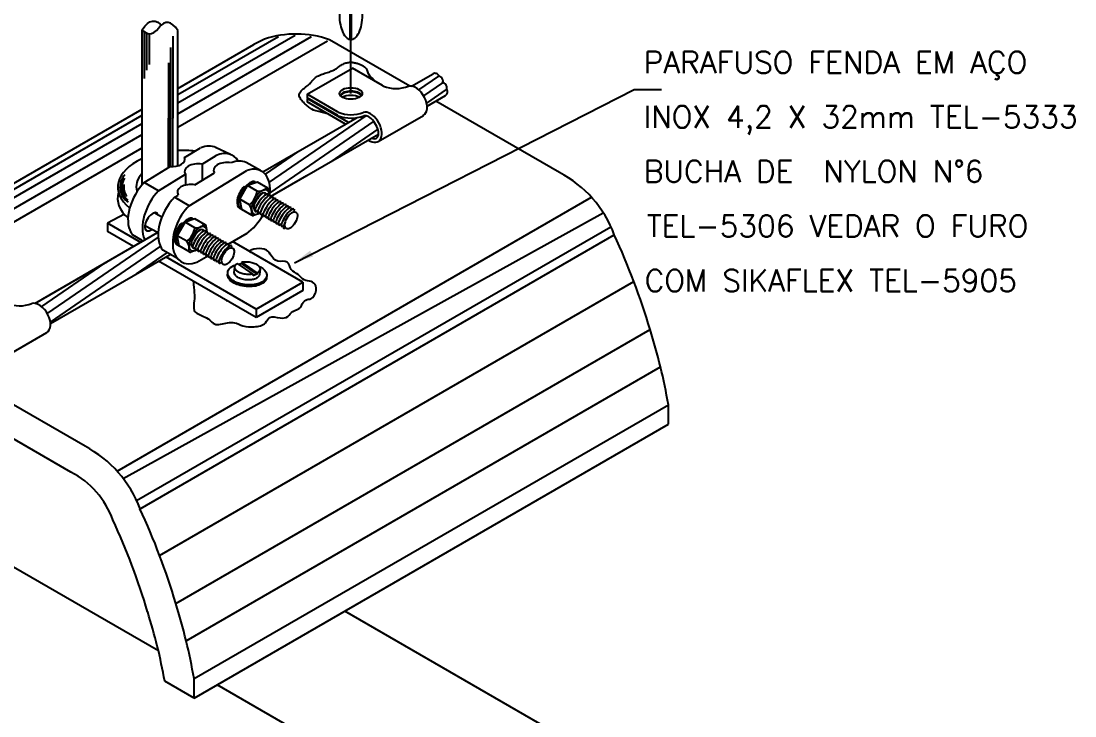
# Model space of a CAD drawing. Header units: millimetres. Extents: x -5957.9 to -5941.6, y -4668.2 to -4652.
# Drawn here: x -5951.21 to -5941.55, y -4662.12 to -4655.76 of the extents above; entities that cross this region are included whole.
import ezdxf

# ---------------------------------------------------------------- set-up
doc = ezdxf.new("R2010")
doc.units = ezdxf.units.MM
doc.header["$LTSCALE"] = 10
doc.linetypes.add('DASHDOT', pattern=[1, 0.5, -0.25, 0, -0.25])
doc.layers.add('Termotécnica', color=7, linetype='Continuous')
doc.styles.add('r80', font='romans.shx')

msp = doc.modelspace()

# ---------------------------------------------------------------- linework, layer by layer
at = {"layer": 'Termotécnica', "color": 2}
for p, q in [((-5948.1941, -4655.9248), (-5948.1941, -4655.4539)), ((-5948.1824, -4655.9248), (-5948.1824, -4655.4539)), ((-5950.1027, -4657.2571), (-5950.1026, -4655.8359)), ((-5949.7756, -4657.0814), (-5949.7756, -4655.8424)), ((-5948.5896, -4656.4273), (-5948.1747, -4656.1877)), ((-5947.8979, -4656.3476), (-5948.1747, -4656.1877)), ((-5947.6321, -4656.3524), (-5947.4362, -4656.2395)), ((-5948.707, -4657.9711), (-5945.5917, -4656.3844)), ((-5945.5917, -4656.3844), (-5945.3417, -4656.3844)), ((-5948.5896, -4656.4273), (-5948.5896, -4656.4592)), ((-5948.3128, -4656.5871), (-5948.5896, -4656.4273)), ((-5948.313, -4656.6189), (-5948.5896, -4656.4592)), ((-5948.5896, -4656.4656), (-5948.5841, -4656.4624)), ((-5948.5896, -4656.4656), (-5948.5896, -4656.4975)), ((-5948.2094, -4656.6851), (-5948.5896, -4656.4656)), ((-5947.4909, -4656.5349), (-5947.3214, -4656.437)), ((-5948.2371, -4656.7011), (-5948.5896, -4656.4975)), ((-5948.9973, -4657.1392), (-5948.1303, -4656.6396)), ((-5948.3047, -4656.591), (-5948.3128, -4656.5871)), ((-5948.3045, -4656.623), (-5948.3125, -4656.6191)), ((-5947.9398, -4656.8596), (-5947.5249, -4656.6201)), ((-5948.5936, -4657.1715), (-5947.9363, -4656.792)), ((-5949.0451, -4657.2323), (-5949.1351, -4657.2635)), ((-5948.9503, -4657.287), (-5949.0451, -4657.2323)), ((-5948.9273, -4657.3642), (-5948.5936, -4657.1715)), ((-5949.2071, -4657.3882), (-5949.1351, -4657.2635)), ((-5949.1682, -4657.2723), (-5949.1564, -4657.2791)), ((-5949.1569, -4657.274), (-5949.1451, -4657.2809)), ((-5949.1569, -4657.274), (-5949.148, -4657.2865)), ((-5949.1564, -4657.2791), (-5949.1495, -4657.289)), ((-5949.0465, -4657.3149), (-5949.1351, -4657.2635)), ((-5948.9741, -4657.3318), (-5948.9766, -4657.3512)), ((-5948.9741, -4657.3318), (-5948.9766, -4657.3512)), ((-5948.9501, -4657.3435), (-5948.9529, -4657.3649)), ((-5948.9323, -4657.3547), (-5948.9434, -4657.2968)), ((-5949.1891, -4657.4817), (-5949.2071, -4657.3882)), ((-5949.119, -4657.439), (-5949.2071, -4657.3882)), ((-5948.9264, -4657.3572), (-5948.9292, -4657.3785)), ((-5948.9027, -4657.3709), (-5948.9052, -4657.3902)), ((-5948.8772, -4657.3853), (-5948.8797, -4657.4046)), ((-5948.8542, -4657.3991), (-5948.8567, -4657.4184)), ((-5948.8304, -4657.4129), (-5948.833, -4657.4322)), ((-5948.8067, -4657.4266), (-5948.8092, -4657.446)), ((-5948.7835, -4657.4401), (-5948.786, -4657.4595)), ((-5950.2652, -4657.5267), (-5950.4209, -4657.6079)), ((-5949.9203, -4657.552), (-5949.9916, -4657.5144)), ((-5949.0943, -4657.5364), (-5949.1891, -4657.4817)), ((-5949.0187, -4657.5155), (-5949.0824, -4657.5376)), ((-5949.0746, -4657.4839), (-5949.0644, -4657.4781)), ((-5949.0746, -4657.4839), (-5949.0644, -4657.4781)), ((-5949.062, -4657.5039), (-5949.0407, -4657.4918)), ((-5949.0383, -4657.5176), (-5949.017, -4657.5055)), ((-5949.0146, -4657.5313), (-5948.9933, -4657.5192)), ((-5948.989, -4657.5456), (-5948.9677, -4657.5336)), ((-5948.7601, -4657.4536), (-5948.7627, -4657.473)), ((-5948.7364, -4657.4668), (-5948.739, -4657.4861)), ((-5948.7099, -4657.4793), (-5948.7129, -4657.5043)), ((-5950.4209, -4657.6079), (-5950.4209, -4657.684)), ((-5950.1154, -4657.7843), (-5950.4209, -4657.6079)), ((-5949.9553, -4657.6973), (-5950.0762, -4657.6335)), ((-5949.78, -4657.7236), (-5949.708, -4657.599)), ((-5949.7411, -4657.6077), (-5949.7293, -4657.6146)), ((-5949.7298, -4657.6095), (-5949.718, -4657.6164)), ((-5949.7298, -4657.6095), (-5949.7209, -4657.6219)), ((-5949.7293, -4657.6146), (-5949.7224, -4657.6244)), ((-5949.618, -4657.5678), (-5949.708, -4657.599)), ((-5949.6194, -4657.6504), (-5949.708, -4657.599)), ((-5949.5232, -4657.6225), (-5949.618, -4657.5678)), ((-5949.5052, -4657.6901), (-5949.5163, -4657.6322)), ((-5948.966, -4657.5594), (-5948.9447, -4657.5473)), ((-5948.9423, -4657.5732), (-5948.921, -4657.5611)), ((-5948.9186, -4657.587), (-5948.8973, -4657.5749)), ((-5948.8954, -4657.6005), (-5948.8741, -4657.5884)), ((-5948.872, -4657.614), (-5948.8507, -4657.6019)), ((-5948.8483, -4657.6271), (-5948.827, -4657.6151)), ((-5948.8236, -4657.6402), (-5948.8023, -4657.6281)), ((-5951.011, -4658.3009), (-5949.9601, -4657.6947)), ((-5950.1813, -4657.8223), (-5950.4209, -4657.684)), ((-5949.762, -4657.8172), (-5949.78, -4657.7236)), ((-5949.6919, -4657.7745), (-5949.78, -4657.7236)), ((-5949.547, -4657.6672), (-5949.5495, -4657.6866)), ((-5949.523, -4657.679), (-5949.5258, -4657.7003)), ((-5949.4993, -4657.6927), (-5949.5021, -4657.714)), ((-5949.4756, -4657.7064), (-5949.4781, -4657.7257)), ((-5949.4501, -4657.7207), (-5949.4526, -4657.7401)), ((-5949.4271, -4657.7345), (-5949.4296, -4657.7538)), ((-5948.8028, -4657.6588), (-5948.7879, -4657.6486)), ((-5949.6672, -4657.8719), (-5949.762, -4657.8172)), ((-5949.6475, -4657.8194), (-5949.6373, -4657.8136)), ((-5949.6349, -4657.8393), (-5949.6136, -4657.8273)), ((-5949.4034, -4657.7483), (-5949.4059, -4657.7676)), ((-5949.3796, -4657.7615), (-5949.3821, -4657.7808)), ((-5949.3564, -4657.775), (-5949.3589, -4657.7943)), ((-5949.333, -4657.7891), (-5949.3356, -4657.8084)), ((-5949.3093, -4657.8022), (-5949.3119, -4657.8216)), ((-5949.2834, -4657.8161), (-5949.2859, -4657.8354)), ((-5948.6301, -4658.1495), (-5949.2744, -4657.7776)), ((-5950.9433, -4658.5263), (-5949.8454, -4657.8939)), ((-5949.0564, -4658.3957), (-5949.8855, -4657.917)), ((-5949.5916, -4657.8509), (-5949.6553, -4657.873)), ((-5949.6112, -4657.853), (-5949.5899, -4657.8409)), ((-5949.5875, -4657.8667), (-5949.5662, -4657.8546)), ((-5949.5619, -4657.8811), (-5949.5406, -4657.869)), ((-5949.5389, -4657.8949), (-5949.5176, -4657.8828)), ((-5949.5152, -4657.9086), (-5949.4939, -4657.8966)), ((-5949.4915, -4657.9224), (-5949.4702, -4657.9104)), ((-5949.4683, -4657.9359), (-5949.447, -4657.9239)), ((-5951.085, -4658.3436), (-5950.4208, -4657.9601)), ((-5949.0564, -4658.4718), (-5949.9514, -4657.955)), ((-5949.4449, -4657.9494), (-5949.4236, -4657.9374)), ((-5949.4212, -4657.9626), (-5949.3999, -4657.9505)), ((-5949.3953, -4657.9764), (-5949.374, -4657.9644)), ((-5949.2581, -4658.0598), (-5949.2541, -4658.0103)), ((-5949.086, -4658.0755), (-5949.2276, -4657.9774)), ((-5949.191, -4657.9785), (-5949.2135, -4657.9872)), ((-5949.0494, -4658.0767), (-5949.191, -4657.9785)), ((-5949.0482, -4658.0623), (-5949.1898, -4657.9642)), ((-5949.088, -4658.0746), (-5949.0888, -4658.0849)), ((-5949.086, -4658.0755), (-5949.0872, -4658.0899)), ((-5949.0494, -4658.0767), (-5949.0872, -4658.0899)), ((-5949.0482, -4658.0623), (-5949.0494, -4658.0767)), ((-5949.0218, -4658.0295), (-5949.0259, -4658.079)), ((-5949.0564, -4658.3957), (-5948.6301, -4658.1495)), ((-5948.6301, -4658.1495), (-5948.6301, -4658.2256)), ((-5951.011, -4658.3009), (-5951.0101, -4658.3004)), ((-5948.6301, -4658.2256), (-5949.0564, -4658.4718)), ((-5949.0564, -4658.3957), (-5949.0564, -4658.4718)), ((-5951.3917, -4658.8509), (-5950.9768, -4658.6113)), ((-5949.9535, -4661.5268), (-5953.4747, -4659.4938)), ((-5945.8229, -4662.5616), (-5948.2446, -4661.1634)), ((-5946.992, -4663.2366), (-5949.4137, -4661.8384))]:
    msp.add_line(p, q, dxfattribs=at)
at = {"layer": 'Termotécnica', "color": 1}
for p, q in [((-5950.0793, -4656.2825), (-5950.0793, -4655.8552)), ((-5950.059, -4656.2064), (-5950.059, -4655.8663)), ((-5950.0386, -4655.8716), (-5950.0386, -4656.1531)), ((-5949.8211, -4655.8951), (-5949.8211, -4656.645)), ((-5949.7756, -4656.5054), (-5948.7005, -4655.8846)), ((-5949.7756, -4656.4295), (-5948.8516, -4655.896)), ((-5949.7756, -4656.6061), (-5948.5495, -4655.8982)), ((-5949.8409, -4655.9997), (-5949.8409, -4656.645)), ((-5949.7756, -4656.7289), (-5948.4028, -4655.9363)), ((-5949.8618, -4656.1403), (-5949.8618, -4656.645)), ((-5947.3864, -4656.2599), (-5947.5682, -4656.3851)), ((-5947.3506, -4656.3219), (-5947.5233, -4656.4409)), ((-5947.3148, -4656.3839), (-5947.4954, -4656.5083)), ((-5951.5343, -4657.4449), (-5950.1026, -4656.6183)), ((-5949.8618, -4657.1003), (-5949.8618, -4656.645)), ((-5949.8409, -4657.0903), (-5949.8409, -4656.645)), ((-5949.8211, -4657.0904), (-5949.8211, -4656.645)), ((-5948.0522, -4656.6236), (-5948.938, -4657.2338)), ((-5947.9781, -4656.6725), (-5948.9306, -4657.3287)), ((-5951.5343, -4657.5208), (-5950.1026, -4656.6942)), ((-5947.9429, -4656.7482), (-5948.3701, -4657.0424)), ((-5951.5343, -4657.6215), (-5950.1026, -4656.7949)), ((-5951.5373, -4657.7461), (-5950.1026, -4656.9177)), ((-5948.6823, -4656.9577), (-5948.9749, -4657.1593)), ((-5950.3316, -4659.8803), (-5945.9844, -4657.3704)), ((-5950.2756, -4659.9474), (-5945.8757, -4657.5126)), ((-5950.1528, -4660.1506), (-5945.8056, -4657.6407)), ((-5949.9557, -4657.735), (-5950.9704, -4658.434)), ((-5950.1218, -4660.2253), (-5945.7746, -4657.7154)), ((-5949.9336, -4657.8197), (-5950.9443, -4658.516)), ((-5949.8732, -4657.8781), (-5950.1556, -4658.0726)), ((-5950.4473, -4657.9754), (-5951.0234, -4658.3724)), ((-5949.9423, -4660.653), (-5945.5951, -4658.1431)), ((-5949.6325, -4658.1465), (-5949.6329, -4658.1389)), ((-5949.3219, -4658.3259), (-5949.3223, -4658.3183)), ((-5949.7942, -4661.0925), (-5945.447, -4658.5826)), ((-5949.6988, -4661.4347), (-5945.3516, -4658.9248)), ((-5949.6265, -4661.7825), (-5945.2793, -4659.2726))]:
    msp.add_line(p, q, dxfattribs=at)
at = {"layer": 'Termotécnica', "color": 3}
for p, q in [((-5949.7756, -4656.3743), (-5949.0778, -4655.9714)), ((-5947.6494, -4656.3514), (-5948.3857, -4655.9265)), ((-5951.513, -4657.3774), (-5950.1026, -4656.5631)), ((-5947.036, -4656.7057), (-5947.4114, -4656.489)), ((-5946.2784, -4657.1431), (-5947.036, -4656.7057)), ((-5949.7125, -4657.0066), (-5949.5659, -4656.917)), ((-5949.292, -4656.9789), (-5949.4285, -4656.9136)), ((-5949.7125, -4657.0066), (-5949.7125, -4657.0319)), ((-5949.5533, -4657.0676), (-5949.4225, -4656.9877)), ((-5949.0188, -4657.1264), (-5949.1494, -4657.0512)), ((-5950.0822, -4657.2349), (-5949.845, -4657.09)), ((-5949.6719, -4657.4481), (-5949.1434, -4657.1252)), ((-5949.6179, -4657.2569), (-5949.4401, -4657.1483)), ((-5949.5533, -4657.0673), (-5949.5533, -4657.2174)), ((-5949.9511, -4657.3106), (-5950.0822, -4657.2349)), ((-5949.9511, -4657.3106), (-5949.7055, -4657.1606)), ((-5949.7055, -4657.1606), (-5949.7055, -4657.2595)), ((-5949.8051, -4657.3712), (-5949.771, -4657.3504)), ((-5949.6719, -4657.4481), (-5949.8051, -4657.3712)), ((-5948.9279, -4657.3771), (-5948.9286, -4657.3738)), ((-5950.1006, -4657.7669), (-5950.1909, -4657.7147)), ((-5949.5008, -4657.7126), (-5949.5015, -4657.7093)), ((-5949.3139, -4657.8), (-5949.1393, -4657.7009)), ((-5949.7789, -4657.9318), (-5949.9128, -4657.8555)), ((-5949.6022, -4657.9659), (-5949.4951, -4657.904)), ((-5950.6256, -4659.653), (-5951.7304, -4659.0151)), ((-5950.7551, -4659.889), (-5951.9919, -4659.1749)), ((-5945.2793, -4659.4514), (-5945.2793, -4659.2726)), ((-5949.6265, -4661.9613), (-5945.2793, -4659.4514)), ((-5949.6265, -4661.9613), (-5949.6265, -4661.7825)), ((-5949.6265, -4661.9613), (-5949.8956, -4661.8059))]:
    msp.add_line(p, q, dxfattribs=at)
at = {"layer": 'Termotécnica', "color": 1, "linetype": 'DASHDOT'}
msp.add_line((-5948.1885, -4656.4193), (-5948.1885, -4655.9248), dxfattribs=at)
at = {"layer": 'Termotécnica', "color": 2}
for points in [[(-5948.2941, -4655.6912, 0.005298), (-5948.2942, -4655.7012, 0.048405), (-5948.2854, -4655.7919, 0.062165), (-5948.2632, -4655.8595, 0.102796), (-5948.2237, -4655.9118, 0.153617), (-5948.1941, -4655.9248, 0.181773)], [(-5948.1824, -4655.9248, 0.153617), (-5948.1528, -4655.9118, 0.102796), (-5948.1134, -4655.8595, 0.062165), (-5948.0912, -4655.7919, 0.048405), (-5948.0824, -4655.7012, 0.005298), (-5948.0825, -4655.6912, 0.062165)], [(-5949.0317, -4658.0034, -0.16143), (-5948.9682, -4658.0551, -0.163967), (-5948.9596, -4658.0897, -0.163967), (-5948.9738, -4658.1225, -0.105865), (-5949.0179, -4658.1545, -0.069333), (-5949.0741, -4658.1705, -0.055541), (-5949.147, -4658.1726, -0.055541), (-5949.2186, -4658.1586, -0.069333), (-5949.2715, -4658.1335, -0.105865), (-5949.3097, -4658.0947, -0.163967), (-5949.3183, -4658.0601, -0.163967)], [(-5949.3183, -4658.0601, -0.163967), (-5949.3041, -4658.0273, -0.134419), (-5949.2463, -4657.9902)], [(-5949.086, -4658.0755, -0.016409), (-5949.0954, -4658.077, -0.051099), (-5949.1427, -4658.0779, -0.051099), (-5949.1893, -4658.0692, -0.064948), (-5949.2234, -4658.0541, -0.104203), (-5949.2486, -4658.0305, -0.492299), (-5949.2276, -4657.9774, -0.174705)], [(-5949.1898, -4657.9642, -0.016409), (-5949.1805, -4657.9627, -0.051099), (-5949.1331, -4657.9618, -0.051099), (-5949.0866, -4657.9705, -0.064948), (-5949.0524, -4657.9856, -0.104203), (-5949.0273, -4658.0092, -0.174705), (-5949.0218, -4658.0295, -0.174705), (-5949.0305, -4658.0485, -0.06738), (-5949.0482, -4658.0623, -0.064948)], [(-5948.961, -4658.1058, -0.163967), (-5948.9751, -4658.1386, -0.105865), (-5949.0192, -4658.1705, -0.069333), (-5949.0755, -4658.1866, -0.055541), (-5949.1484, -4658.1886, -0.055541), (-5949.2199, -4658.1746, -0.069333), (-5949.2728, -4658.1495, -0.105865), (-5949.311, -4658.1108, -0.163967), (-5949.3196, -4658.0761, -0.163967)], [(-5949.0259, -4658.079, -0.174705), (-5949.0346, -4658.0981, -0.104203), (-5949.0633, -4658.1172, -0.064948), (-5949.0995, -4658.1265, -0.051099), (-5949.1468, -4658.1274, -0.051099), (-5949.1934, -4658.1187, -0.064948), (-5949.2275, -4658.1036, -0.104203), (-5949.2527, -4658.08, -0.174705), (-5949.2581, -4658.0598, -0.174705)]]:
    msp.add_lwpolyline(points, format="xyb", dxfattribs=at)
for points in [[(-5950.1026, -4655.8352), (-5950.0785, -4655.803), (-5950.0545, -4655.779), (-5950.0307, -4655.7634), (-5950.007, -4655.7561), (-5949.9834, -4655.7572), (-5949.9599, -4655.7666), (-5949.9366, -4655.7843), (-5949.9273, -4655.7947)], [(-5949.7756, -4655.8424), (-5949.7977, -4655.8128), (-5949.8196, -4655.7907), (-5949.8413, -4655.7763), (-5949.8629, -4655.7694), (-5949.8843, -4655.7701), (-5949.9056, -4655.7783), (-5949.9268, -4655.7941), (-5949.9478, -4655.8175)], [(-5950.1026, -4655.8352), (-5950.089, -4655.8488), (-5950.0651, -4655.8644), (-5950.0414, -4655.8717), (-5950.0178, -4655.8706), (-5949.9944, -4655.8613), (-5949.971, -4655.8436), (-5949.9478, -4655.8175)]]:
    msp.add_lwpolyline(points, dxfattribs=at)
at = {"layer": 'Termotécnica', "color": 1}
msp.add_lwpolyline([(-5948.4039, -4656.6047), (-5948.4483, -4656.5949), (-5948.4833, -4656.5862), (-5948.5102, -4656.5784), (-5948.5305, -4656.5712), (-5948.5455, -4656.5646), (-5948.5568, -4656.5582), (-5948.5656, -4656.5519), (-5948.5735, -4656.5454), (-5948.5816, -4656.5386), (-5948.59, -4656.5315), (-5948.5986, -4656.524), (-5948.6072, -4656.5163), (-5948.6157, -4656.5084), (-5948.624, -4656.5003), (-5948.632, -4656.492), (-5948.6394, -4656.4837), (-5948.6463, -4656.4752), (-5948.6522, -4656.4667), (-5948.6572, -4656.458), (-5948.6608, -4656.4493), (-5948.6629, -4656.4406), (-5948.6634, -4656.4317), (-5948.6618, -4656.4228), (-5948.6582, -4656.4138), (-5948.6522, -4656.4047), (-5948.6444, -4656.3957), (-5948.6351, -4656.3867), (-5948.6249, -4656.378), (-5948.6143, -4656.3695), (-5948.6037, -4656.3614), (-5948.5936, -4656.3538), (-5948.5845, -4656.3468), (-5948.5768, -4656.3404), (-5948.5703, -4656.3346), (-5948.5648, -4656.3291), (-5948.56, -4656.3239), (-5948.5557, -4656.3189), (-5948.5515, -4656.314), (-5948.5474, -4656.3089), (-5948.5429, -4656.3036), (-5948.538, -4656.2979), (-5948.5324, -4656.2921), (-5948.5263, -4656.286), (-5948.5194, -4656.2799), (-5948.5119, -4656.2738), (-5948.5036, -4656.2678), (-5948.4946, -4656.2621), (-5948.4847, -4656.2566), (-5948.474, -4656.2515), (-5948.4627, -4656.2467), (-5948.4509, -4656.2422), (-5948.4389, -4656.2381), (-5948.4268, -4656.2341), (-5948.4149, -4656.2304), (-5948.4033, -4656.2268), (-5948.3924, -4656.2233), (-5948.3821, -4656.2199), (-5948.3726, -4656.2165), (-5948.3636, -4656.213), (-5948.3551, -4656.2095), (-5948.347, -4656.2057), (-5948.3391, -4656.2017), (-5948.3314, -4656.1973), (-5948.3238, -4656.1925), (-5948.3161, -4656.1873), (-5948.3084, -4656.1818), (-5948.3006, -4656.1761), (-5948.2928, -4656.1703), (-5948.2848, -4656.1647), (-5948.2768, -4656.1592), (-5948.2687, -4656.1542), (-5948.2605, -4656.1497), (-5948.2522, -4656.1458), (-5948.2438, -4656.1425), (-5948.2354, -4656.1398), (-5948.2269, -4656.1377), (-5948.2184, -4656.1361), (-5948.2101, -4656.1349), (-5948.2018, -4656.1342), (-5948.1936, -4656.1339), (-5948.1855, -4656.1339), (-5948.1776, -4656.1342), (-5948.1698, -4656.1349), (-5948.1621, -4656.136), (-5948.1545, -4656.1373), (-5948.1468, -4656.1389), (-5948.1392, -4656.1408), (-5948.1316, -4656.143), (-5948.1239, -4656.1455), (-5948.1163, -4656.1482), (-5948.1088, -4656.1511), (-5948.1015, -4656.1542), (-5948.0944, -4656.1574), (-5948.0877, -4656.1607), (-5948.0813, -4656.1641), (-5948.0754, -4656.1676), (-5948.0701, -4656.171), (-5948.0652, -4656.1746), (-5948.0608, -4656.1783), (-5948.0568, -4656.1824), (-5948.0531, -4656.187), (-5948.0497, -4656.192), (-5948.0466, -4656.1977), (-5948.0436, -4656.2042), (-5948.0407, -4656.2115), (-5948.0373, -4656.2199), (-5948.0326, -4656.2297), (-5948.0262, -4656.241), (-5948.0172, -4656.2541), (-5948.0052, -4656.2692), (-5947.9893, -4656.2866), (-5947.969, -4656.3065)], dxfattribs=at)
at = {"layer": 'Termotécnica', "color": 3}
for centre, radius, start, end in [((-5948.6901, -4656.7966), 0.9218, 70.71873, 108.44721), ((-5948.5766, -4656.8296), 0.9938, 114.06409, 120.28636), ((-5946.7729, -4658.0863), 1.065, 20.38367, 62.33148), ((-5951.5843, -4660.4053), 6.4022, 16.54004, 24.84366), ((-5950.4959, -4660.1756), 5.2942, 9.8206, 17.51084), ((-5951.1201, -4660.5962), 1.065, 20.38367, 62.33148), ((-5951.1201, -4660.5962), 0.7959, 19.67584, 62.6971), ((-5955.9316, -4662.9151), 6.4022, 16.54004, 24.84366), ((-5955.9316, -4662.9151), 6.1331, 16.51869, 24.94765), ((-5954.8431, -4662.6855), 5.2942, 9.8206, 17.51084), ((-5954.8431, -4662.6855), 5.0251, 10.08082, 17.53677)]:
    msp.add_arc(centre, radius, start, end, dxfattribs=at)
at = {"layer": 'Termotécnica', "color": 2}
for centre, radius, start, end in [((-5947.8659, -4656.2922), 0.0639, 240, 247.99705), ((-5947.7733, -4656.0658), 0.3085, 247.79692, 291.22763), ((-5948.1882, -4656.3054), 0.3085, 247.79692, 291.22763), ((-5948.184, -4656.3171), 0.3288, 248.50676, 290.33499), ((-5949.2373, -4657.2876), 0.1921, 307.99693, 352.0248), ((-5949.035, -4657.2038), 0.1112, 263.81075, 314.50098), ((-5948.9575, -4657.2995), 0.0144, 10.88457, 60), ((-5949.2091, -4657.5047), 0.1115, 345.58178, 36.10648), ((-5949.0871, -4657.5239), 0.0144, 240, 289.11647), ((-5949.608, -4657.5392), 0.1112, 263.81075, 314.50098), ((-5949.5304, -4657.6349), 0.0144, 10.88457, 60), ((-5949.8102, -4657.6231), 0.1921, 307.99693, 352.0248), ((-5949.782, -4657.8402), 0.1115, 345.58178, 36.10648), ((-5949.66, -4657.8594), 0.0144, 240, 289.11647), ((-5951.2252, -4658.0571), 0.3085, 247.79692, 291.22763)]:
    msp.add_arc(centre, radius, start, end, dxfattribs=at)
at = {"layer": 'Termotécnica', "color": 1}
for centre, radius, start, end in [((-5950.1415, -4657.2778), 0.164, 136.53512, 237.75499), ((-5950.1329, -4657.2795), 0.1557, 147.68727, 229.42866), ((-5950.1353, -4657.2766), 0.1359, 170.42145, 217.65103)]:
    msp.add_arc(centre, radius, start, end, dxfattribs=at)
at = {"layer": 'Termotécnica', "color": 2}
for centre, major_axis, ratio, start_param, end_param in [((-5947.4133, -4656.2763), (-0.0229, 0.0367), 0.840361, 4.66795, 6.283185), ((-5947.3683, -4656.2912), (-0.0181, 0.0313), 0.509483, 3.143946, 6.283185), ((-5947.6002, -4656.4896), (-0.0753, 0.1304), 0.613222, 3.119686, 6.12017), ((-5947.3325, -4656.3532), (-0.0181, 0.0313), 0.509483, 3.141593, 6.283185), ((-5947.3414, -4656.4008), (-0.02, 0.0361), 0.886479, 3.141593, 4.783167), ((-5948.1885, -4656.4512), (-0.1037, 0), 0.509483, 3.446392, 5.981093), ((-5948.1885, -4656.4576), (-0.1037, 0), 0.509483, 3.513376, 5.911341), ((-5948.1885, -4656.4896), (-0.1037, 0), 0.509483, 3.869331, 5.556419), ((-5948.0151, -4656.7292), (-0.0753, 0.1304), 0.613222, 2.249611, 6.12017), ((-5948.0148, -4656.7297), (-0.0591, 0.1023), 0.509483, 2.479183, 6.206799), ((-5949.7451, -4657.2674), (0.5774, 0.0139), 0.564445, 1.332797, 1.609291), ((-5949.7476, -4657.269), (-0.5769, -0.0139), 0.564918, 5.364935, 6.891096), ((-5949.7307, -4657.2639), (0.4253, 0.0103), 0.564445, 2.623453, 3.325521), ((-5949.1375, -4657.3542), (-0.0718, -0.1231), 0.440757, 3.023327, 4.28105), ((-5949.1258, -4657.3611), (-0.0718, -0.1231), 0.440757, 3.185665, 4.034466), ((-5949.7497, -4657.3724), (0.5774, 0.0139), 0.564445, 2.959952, 3.711341), ((-5949.1422, -4657.3515), (-0.0688, -0.1179), 0.499695, -1.988379, 0.104156), ((-5949.1304, -4657.3584), (-0.0688, -0.1179), 0.499695, 4.294745, 6.435996), ((-5949.0172, -4657.4147), (-0.0625, -0.1083), 0.500279, -3.871922, 0.848217), ((-5949.0172, -4657.4147), (-0.047, -0.0813), 0.500279, 2.861531, 6.228609), ((-5949.7151, -4657.687), (-0.0688, -0.1179), 0.499695, -1.988379, 0.104156), ((-5949.7033, -4657.6938), (-0.0688, -0.1179), 0.499695, 4.294745, 6.435996), ((-5949.7104, -4657.6897), (-0.0718, -0.1231), 0.440757, 3.023327, 4.28105), ((-5949.6987, -4657.6966), (-0.0718, -0.1231), 0.440757, 3.185665, 4.034466), ((-5949.5901, -4657.7502), (-0.0625, -0.1083), 0.500279, -3.871922, 0.848217), ((-5949.5901, -4657.7502), (-0.047, -0.0813), 0.500279, 2.861531, 6.228609), ((-5951.0521, -4658.4809), (-0.0753, 0.1304), 0.613222, 3.119686, 6.12017)]:
    msp.add_ellipse(centre, major_axis=major_axis, ratio=ratio, start_param=start_param, end_param=end_param, dxfattribs=at)
for centre, major_axis, ratio in [((-5948.1885, -4656.4193), (0.1037, 0), 0.509483), ((-5948.7367, -4657.5815), (-0.0434, -0.0751), 0.500279), ((-5949.3162, -4657.9124), (-0.0434, -0.0751), 0.500279)]:
    msp.add_ellipse(centre, major_axis=major_axis, ratio=ratio, dxfattribs=at)
at = {"layer": 'Termotécnica', "color": 3}
for centre, major_axis, ratio, start_param, end_param in [((-5949.5932, -4657.223), (0.1757, 0.3037), 0.605501, 0.050793, 0.654032), ((-5949.4474, -4657.2918), (0.1757, 0.3037), 0.605501, 5.951176, 6.947318), ((-5949.8329, -4657.0196), (-0.1225, 0), 0.577432, 1.471972, 3.327416), ((-5949.5908, -4657.1347), (-0.1232, 0), 0.574214, 4.402587, 6.65805), ((-5949.3255, -4657.1224), (-0.1232, 0), 0.574214, 4.402587, 6.65805), ((-5949.3141, -4657.3605), (0.1757, 0.3037), 0.605501, 0.050793, 0.654032), ((-5949.1835, -4657.4357), (0.1757, 0.3037), 0.605501, 5.312086, 6.887493), ((-5949.9803, -4657.4463), (0.1738, 0.301), 0.605501, 1.180363, 2.787882), ((-5949.6567, -4657.3241), (-0.1232, 0), 0.574214, 4.392401, 6.664633), ((-5949.848, -4657.5217), (0.1738, 0.301), 0.605501, 1.18345, 2.728763), ((-5949.7038, -4657.5841), (0.1738, 0.301), 0.605501, 1.176199, 2.925575), ((-5949.5706, -4657.661), (0.1738, 0.301), 0.605501, 1.175884, 3.777677), ((-5950.0147, -4657.5963), (-0.047, -0.0813), 0.500279, 2.679526, 7.156957), ((-5949.1842, -4657.4357), (0.1757, 0.3037), 0.605501, 4.057273, 4.750279), ((-5949.9821, -4657.4432), (0.1738, 0.301), 0.605501, 2.795541, 2.925575)]:
    msp.add_ellipse(centre, major_axis=major_axis, ratio=ratio, start_param=start_param, end_param=end_param, dxfattribs=at)
at = {"layer": 'Termotécnica', "color": 1}
for centre, major_axis, ratio, start_param, end_param in [((-5949.0297, -4657.4093), (-0.056, -0.0809), 0.279135, 3.653434, 5.169979), ((-5949.0297, -4657.4093), (-0.056, -0.0809), 0.279135, 3.653434, 5.169979), ((-5949.0059, -4657.4239), (-0.0562, -0.0808), 0.281547, 3.158868, 6.283185), ((-5948.9821, -4657.4368), (-0.0562, -0.0808), 0.281547, 3.158868, 6.283185), ((-5948.9584, -4657.4505), (-0.0562, -0.0808), 0.281547, 3.158868, 6.283185), ((-5948.9328, -4657.4649), (-0.0562, -0.0808), 0.281547, 3.158868, 6.283185), ((-5948.9099, -4657.4786), (-0.0562, -0.0808), 0.281547, 3.158868, 6.283185), ((-5948.8861, -4657.4924), (-0.0562, -0.0808), 0.281547, 3.158868, 6.283185), ((-5948.8624, -4657.5062), (-0.0562, -0.0808), 0.281547, 3.158868, 6.283185), ((-5948.8392, -4657.5197), (-0.0562, -0.0808), 0.281547, 3.158868, 6.283185), ((-5948.8158, -4657.5332), (-0.0562, -0.0808), 0.281547, 3.158868, 6.283185), ((-5948.7921, -4657.5464), (-0.0562, -0.0808), 0.281547, 3.158868, 6.283185), ((-5948.7662, -4657.5602), (-0.0562, -0.0808), 0.281547, 3.158868, 6.283185), ((-5948.7488, -4657.5814), (0.0541, 0.0782), 0.279135, 1.992205, 3.141593), ((-5949.6026, -4657.7448), (-0.056, -0.0809), 0.279135, 3.653434, 5.169979), ((-5949.5788, -4657.7594), (-0.0562, -0.0808), 0.281547, 3.158868, 6.283185), ((-5949.555, -4657.7722), (-0.0562, -0.0808), 0.281547, 3.158868, 6.283185), ((-5949.5313, -4657.7859), (-0.0562, -0.0808), 0.281547, 3.158868, 6.283185), ((-5949.5057, -4657.8003), (-0.0562, -0.0808), 0.281547, 3.158868, 6.283185), ((-5949.4828, -4657.8141), (-0.0562, -0.0808), 0.281547, 3.158868, 6.283185), ((-5949.459, -4657.8279), (-0.0562, -0.0808), 0.281547, 3.158868, 6.283185), ((-5949.4353, -4657.8417), (-0.0562, -0.0808), 0.281547, 3.158868, 6.283185), ((-5949.4121, -4657.8552), (-0.0562, -0.0808), 0.281547, 3.158868, 6.283185), ((-5949.3887, -4657.8687), (-0.0562, -0.0808), 0.281547, 3.158868, 6.283185), ((-5949.365, -4657.8818), (-0.0562, -0.0808), 0.281547, 3.158868, 6.283185), ((-5949.3391, -4657.8957), (-0.0562, -0.0808), 0.281547, 3.158868, 6.283185)]:
    msp.add_ellipse(centre, major_axis=major_axis, ratio=ratio, start_param=start_param, end_param=end_param, dxfattribs=at)
msp.add_spline([(-5949.6325, -4658.1465), (-5949.6241, -4658.2468), (-5949.6241, -4658.3187), (-5949.6241, -4658.4079), (-5949.5407, -4658.4626), (-5949.486, -4658.4943), (-5949.44, -4658.5317), (-5949.3191, -4658.5202), (-5949.2558, -4658.5202), (-5949.1781, -4658.5489), (-5949.0745, -4658.5576), (-5948.971, -4658.5202), (-5948.9335, -4658.4712), (-5948.8386, -4658.477), (-5948.7667, -4658.4626), (-5948.7206, -4658.4166), (-5948.6487, -4658.3792), (-5948.6343, -4658.3475), (-5948.5883, -4658.3072), (-5948.5566, -4658.3015), (-5948.525, -4658.2698), (-5948.5106, -4658.1835), (-5948.5537, -4658.1432), (-5948.617, -4658.1288), (-5948.6717, -4658.0799), (-5948.735, -4658.0339), (-5948.7724, -4657.9648), (-5948.8587, -4657.9562), (-5948.9278, -4657.8929), (-5948.9825, -4657.8468), (-5949.1098, -4657.8726), (-5949.1045, -4657.8757)], degree=3, dxfattribs=at)
at = {"layer": 'Termotécnica', "color": 2}
msp.add_solid([(-5948.5622, -4657.8598), (-5948.5339, -4657.9128), (-5948.707, -4657.9711)], dxfattribs=at)

# ---------------------------------------------------------------- texts
at = {"layer": 'Termotécnica', "color": 2, "style": 'r80'}
for s, p in [('PARAFUSO FENDA EM AÇO', (-5945.5047, -4656.2337)), ('INOX 4,2 X 32mm TEL-5333', (-5945.5045, -4656.7337)), ('BUCHA DE  NYLON N%%D6 ', (-5945.5039, -4657.2338)), ('TEL-5306 VEDAR O FURO ', (-5945.4775, -4657.7339)), ('COM SIKAFLEX TEL-5905', (-5945.4961, -4658.2341))]:
    msp.add_text(s, height=0.2, dxfattribs=at).set_placement(p)

doc.saveas('drawing.dxf')
